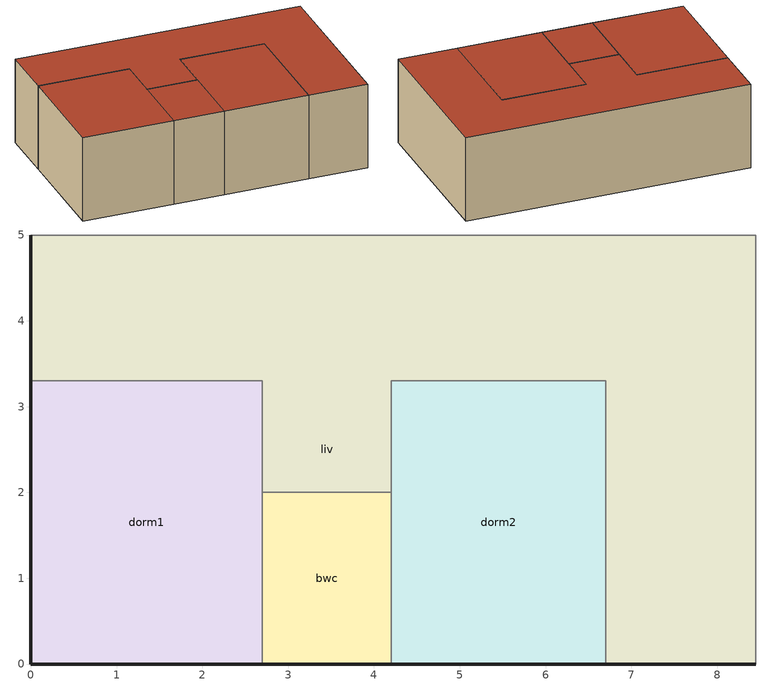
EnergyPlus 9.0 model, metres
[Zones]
dorm1
 floor ground (Exterior Floor): 2.7,3.3 2.7,0 0,0 0,3.3 z0
 wall outside (Exterior Wall): 0,3.3 0,0 2.7,0 z0:2.6
 wall to liv (Interior Wall): 2.7,2 2.7,3.3 0,3.3 z0:2.6
 wall to bwc (Interior Wall): 2.7,0 2.7,2 z0:2.6
 roof outside (Exterior Roof): 0,3.3 0,0 2.7,0 2.7,3.3 z2.6
bwc
 floor ground (Exterior Floor): 4.2,2 4.2,0 2.7,0 2.7,2 z0
 wall outside (Exterior Wall): 2.7,0 4.2,0 z0:2.6
 wall to dorm2 (Interior Wall): 4.2,0 4.2,2 z0:2.6
 wall to liv (Interior Wall): 4.2,2 2.7,2 z0:2.6
 roof outside (Exterior Roof): 2.7,2 2.7,0 4.2,0 4.2,2 z2.6
dorm2
 floor ground (Exterior Floor): 6.7,3.3 6.7,0 4.2,0 4.2,3.3 z0
 wall outside (Exterior Wall): 4.2,0 6.7,0 z0:2.6
 wall to liv (Interior Wall): 6.7,0 6.7,3.3 4.2,3.3 4.2,2 z0:2.6
 roof outside (Exterior Roof): 4.2,3.3 4.2,0 6.7,0 6.7,3.3 z2.6
liv
 floor ground (Exterior Floor): 8.45,5 8.45,0 6.7,0 6.7,3.3 4.2,3.3 4.2,2 2.7,2 2.7,3.3 0,3.3 0,5 z0
 wall outside (Exterior Wall): 0,5 0,3.3 / 6.7,0 8.45,0 z0:2.6
 wall adiabatic (Interior Wall): 8.45,0 8.45,5 0,5 z0:2.6
 roof outside (Exterior Roof): 0,5 0,3.3 2.7,3.3 2.7,2 4.2,2 4.2,3.3 6.7,3.3 6.7,0 8.45,0 8.45,5 z2.6
[Building]
Untitled: North Axis {deg}=0; Terrain=City; Loads Convergence Tolerance Value=0.04; Temperature Convergence Tolerance Value {deltaC}=0.4; Solar Distribution=FullInteriorAndExterior; Maximum Number of Warmup Days=25
[Site:Location]
CHICAGO_IL_USA TMY2-94846: Latitude {deg}=41.78; Longitude {deg}=-87.75; Time Zone {hr}=-6; Elevation {m}=190
[Material]
Name | Roughness | Thickness {m} | Conductivity {W/m-K} | Density {kg/m3} | Specific Heat {J/kg-K}
I02 50mm insulation board | MediumRough | 0.0508 | 0.03 | 43 | 1210
G01a 19mm gypsum board | MediumSmooth | 0.019 | 0.16 | 800 | 1090
M11 100mm lightweight concrete | MediumRough | 0.1016 | 0.53 | 1280 | 840
F16 Acoustic tile | MediumSmooth | 0.0191 | 0.06 | 368 | 590
M01 100mm brick | MediumRough | 0.1016 | 0.89 | 1920 | 790
M15 200mm heavyweight concrete | MediumRough | 0.2032 | 1.95 | 2240 | 900
[Material:AirGap]
Name | Thermal Resistance {m2-K/W}
F04 Wall air space resistance | 0.15
F05 Ceiling air space resistance | 0.18
[Construction]
Exterior Floor: I02 50mm insulation board, M15 200mm heavyweight concrete
Exterior Wall: M01 100mm brick, M15 200mm heavyweight concrete, I02 50mm insulation board, F04 Wall air space resistance, G01a 19mm gypsum board
Interior Wall: G01a 19mm gypsum board, F04 Wall air space resistance, G01a 19mm gypsum board
Exterior Roof: M11 100mm lightweight concrete, F05 Ceiling air space resistance, F16 Acoustic tile
[HVACTemplate:Thermostat]
Constant Setpoint Thermostat: Constant Heating Setpoint {C}=20; Constant Cooling Setpoint {C}=25
[Zone] Multiplier=1
dorm1; bwc; dorm2; liv
